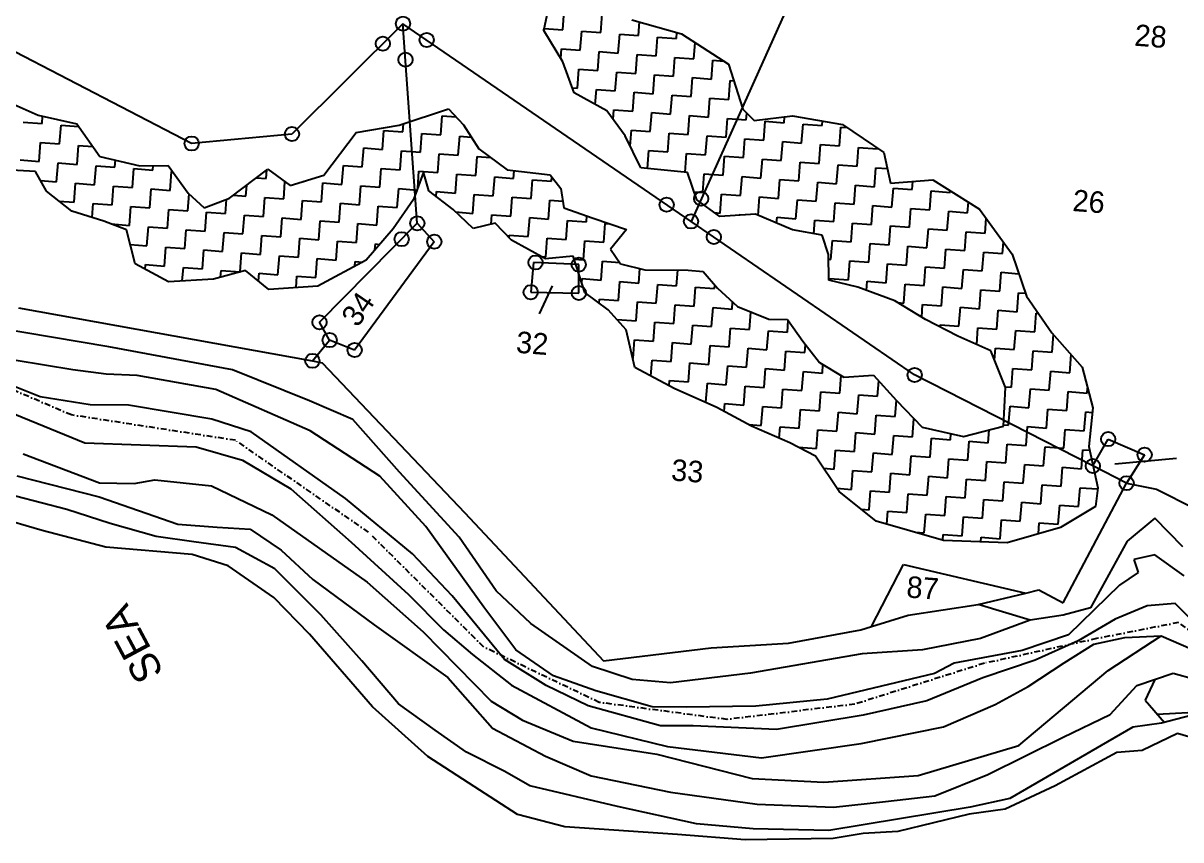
# Model space of a CAD drawing. Header units: metres. Extents: x 305256 to 309406, y 1922831 to 1926292.
# Drawn here: x 306515 to 307521, y 1922831 to 1923541 of the extents above; entities that cross this region are included whole.
import ezdxf

# ---------------------------------------------------------------- set-up
doc = ezdxf.new("R2010")
doc.units = ezdxf.units.M
doc.linetypes.add('DASHDOT', pattern=[1, 0.5, -0.25, 0, -0.25])
for name, color, linetype in [('LINE_WATER', 4, 'Continuous'), ('POLY_HATCH', 12, 'Continuous'), ('POLY_PARCEL', 6, 'Continuous'), ('POLY_WATER', 4, 'Continuous'), ('TEXT_MAPOUT', 7, 'Continuous'), ('TEXT_PARCEL', 7, 'Continuous'), ('V_BOUND_STREAM_LINE', 7, 'DASHDOT')]:
    doc.layers.add(name, color=color, linetype=linetype)
doc.styles.add('TEXT_MAP', font='')
doc.styles.get('TEXT_MAP').set_extended_font_data('Kruti Dev 050')
doc.dimstyles.get("Standard").update_dxf_attribs({"dimtxt": 0.18, "dimasz": 0.18, "dimexe": 0.18, "dimexo": 0.0625, "dimgap": 0.09, "dimtad": 0, "dimtih": 1, "dimtoh": 1, "dimdec": 4, "dimzin": 0, "dimdsep": 46, "dimtxsty": 'Standard', "dimcen": 0.09, "dimadec": 0, "dimazin": 0, "dimtfac": 1, "dimtdec": 4, "dimtofl": 0, "dimtmove": 0, "dimatfit": 3, "dimfxl": 1, "dimtolj": 1, "dimtzin": 0, "dimarcsym": 0})

msp = doc.modelspace()

# ---------------------------------------------------------------- linework, layer by layer
for centre in [(306845.2, 1923540.4), (306827.7, 1923523.1), (306865.8, 1923526.3), (306847.4, 1923509.1), (306748.7, 1923444.5), (306661.6, 1923436.3), (307104.3, 1923388.3), (307074.3, 1923383.1), (306857.6, 1923367), (307095.5, 1923368.6), (306844.1, 1923353.2), (306872.4, 1923351), (307115.3, 1923355), (306960.4, 1923332.9), (306997.9, 1923331.1), (306956.2, 1923307.1), (306998, 1923306.4), (306772.7, 1923281), (306781.5, 1923265.5), (306803.2, 1923256.9), (306766.5, 1923247.5), (307289.8, 1923235.2), (307457.9, 1923179.5), (307489.6, 1923165.9), (307444.6, 1923156.2), (307473.9, 1923141.2)]:
    msp.add_circle(centre, 6.19)
at = {"layer": 'LINE_WATER'}
for p, q in [((306589.5, 1923259.8), (306470.4, 1923279.7)), ((306697.2, 1923239.7), (306589.5, 1923259.8)), ((306558.5, 1923239.7), (306509, 1923247.8)), ((306587.2, 1923236), (306558.5, 1923239.7)), ((306614.3, 1923234.8), (306587.2, 1923236)), ((306682.6, 1923222.6), (306614.3, 1923234.8)), ((306763.9, 1923212.8), (306697.2, 1923239.7)), ((306530, 1923216.2), (306493.5, 1923230.7)), ((306764.7, 1923186.7), (306682.6, 1923222.6)), ((306573.3, 1923209.3), (306530, 1923216.2)), ((306801.5, 1923196.4), (306763.9, 1923212.8)), ((306503.1, 1923203.3), (306568.8, 1923176.2)), ((306606.6, 1923209), (306573.3, 1923209.3)), ((306679, 1923196.8), (306606.6, 1923209)), ((306713.4, 1923185.8), (306679, 1923196.8)), ((306842.2, 1923150.8), (306801.5, 1923196.4)), ((306795.2, 1923128), (306713.4, 1923185.8)), ((306825.1, 1923147.2), (306764.7, 1923186.7)), ((306568.8, 1923176.2), (306665.4, 1923172.8)), ((306665.4, 1923172.8), (306705.7, 1923161.3)), ((306515.1, 1923166.7), (306581.4, 1923141.4)), ((306705.7, 1923161.3), (306747.7, 1923136.4)), ((306509.6, 1923147.7), (306581.3, 1923129.4)), ((306611.6, 1923140.8), (306629.5, 1923144)), ((306629.5, 1923144), (306678.8, 1923138.9)), ((306865.2, 1923103.5), (306825.1, 1923147.2)), ((306893.9, 1923094.4), (306842.2, 1923150.8)), ((306581.4, 1923141.4), (306611.6, 1923140.8)), ((306678.8, 1923138.9), (306731.3, 1923113.8)), ((306747.7, 1923136.4), (306800.3, 1923090.1)), ((306553.1, 1923118.3), (306508.6, 1923129.8)), ((306581.3, 1923129.4), (306649.6, 1923105.7)), ((306853.6, 1923079.8), (306795.2, 1923128)), ((306590.7, 1923106.1), (306553.1, 1923118.3)), ((306731.3, 1923113.8), (306814.1, 1923055.2)), ((306630.9, 1923094.9), (306590.7, 1923106.1)), ((306649.6, 1923105.7), (306683.9, 1923103)), ((306683.9, 1923103), (306712.4, 1923101.3)), ((306915.4, 1923033.6), (306865.2, 1923103.5)), ((307498.4, 1923110.7), (307474.3, 1923090.9)), ((307522.9, 1923085.8), (307498.4, 1923110.7)), ((306663.6, 1923090.4), (306630.9, 1923094.9)), ((306712.4, 1923101.3), (306739.3, 1923083.1)), ((306926.3, 1923047.6), (306893.9, 1923094.4)), ((306699.8, 1923085.3), (306663.6, 1923090.4)), ((306734, 1923066.9), (306699.8, 1923085.3)), ((306739.3, 1923083.1), (306766.9, 1923057.4)), ((306800.3, 1923090.1), (306849.9, 1923044.6)), ((307474.3, 1923090.9), (307442.6, 1923032.8)), ((306888, 1923043.4), (306853.6, 1923079.8)), ((307498.6, 1923079.1), (307480.1, 1923075)), ((307480.1, 1923075), (307484, 1923063.5)), ((307524.1, 1923060.6), (307498.6, 1923079.1)), ((306773.8, 1923026.9), (306734, 1923066.9)), ((307484, 1923063.5), (307467.7, 1923052.5)), ((306766.9, 1923057.4), (306820.3, 1923018.2)), ((306814.1, 1923055.2), (306862.8, 1923012.2)), ((307467.7, 1923052.5), (307423.5, 1923009.6)), ((306849.9, 1923044.6), (306880.5, 1923013.8)), ((306933.3, 1922988.1), (306888, 1923043.4)), ((306956.3, 1923019.2), (306926.3, 1923047.6)), ((306943.2, 1922996.3), (306915.4, 1923033.6)), ((307390.2, 1923022.3), (307345.1, 1923035.7)), ((307442.6, 1923032.8), (307418.8, 1923026.7)), ((307491.8, 1923034.6), (307463.9, 1923023)), ((307516.2, 1923036.8), (307491.8, 1923034.6)), ((307543.1, 1923010.1), (307516.2, 1923036.8)), ((306809.6, 1922986.8), (306773.8, 1923026.9)), ((307390.2, 1923022.3), (307346.9, 1923006.2)), ((307418.8, 1923026.7), (307390.2, 1923022.3)), ((307463.9, 1923023), (307432, 1923004.2)), ((306820.3, 1923018.2), (306884.3, 1922972.4)), ((306862.8, 1923012.2), (306921.8, 1922951.8)), ((306880.5, 1923013.8), (306905.6, 1922992.3)), ((307010, 1922982.1), (306956.3, 1923019.2)), ((307346.9, 1923006.2), (307296.6, 1922996.5)), ((307423.5, 1923009.6), (307383.3, 1922996)), ((307432, 1923004.2), (307394.6, 1922987.6)), ((307419.6, 1922985.1), (307445.6, 1923001.5)), ((307445.6, 1923001.5), (307472.4, 1923007.2)), ((307457.8, 1922978.6), (307504.1, 1923008.5)), ((307472.4, 1923007.2), (307504.1, 1923008.5)), ((307504.1, 1923008.5), (307530, 1922997.2)), ((306905.6, 1922992.3), (306939.6, 1922965.7)), ((306976.1, 1922973.9), (306943.2, 1922996.3)), ((307244.1, 1922993.1), (307147.2, 1922976.1)), ((307296.6, 1922996.5), (307244.1, 1922993.1)), ((307383.3, 1922996), (307324, 1922984.8)), ((306841.3, 1922949.6), (306809.6, 1922986.8)), ((306969.7, 1922965.5), (306933.3, 1922988.1)), ((307044.3, 1922970.8), (307010, 1922982.1)), ((307324, 1922984.8), (307307.1, 1922975.9)), ((307394.6, 1922987.6), (307349.1, 1922972.2)), ((307388.4, 1922964.5), (307419.6, 1922985.1)), ((306884.3, 1922972.4), (306923, 1922928.5)), ((307012.9, 1922960.8), (306976.1, 1922973.9)), ((307077.6, 1922967.7), (307044.3, 1922970.8)), ((307147.2, 1922976.1), (307077.6, 1922967.7)), ((307307.1, 1922975.9), (307213.7, 1922953.7)), ((307349.1, 1922972.2), (307300.4, 1922952.2)), ((307380.4, 1922913.3), (307457.8, 1922978.6)), ((307482.9, 1922965.6), (307514.3, 1922976.1)), ((307498.4, 1922970.8), (307490, 1922952.7)), ((307514.3, 1922976.1), (307533.3, 1922970.9)), ((306939.6, 1922965.7), (307008.6, 1922928.6)), ((307006, 1922947.7), (306969.7, 1922965.5)), ((307061.8, 1922946.9), (307012.9, 1922960.8)), ((307359.8, 1922949), (307388.4, 1922964.5)), ((307459.6, 1922940.4), (307482.9, 1922965.6)), ((306921.8, 1922951.8), (306949.2, 1922935.3)), ((307213.7, 1922953.7), (307151.9, 1922947.6)), ((307300.4, 1922952.2), (307245.1, 1922939.8)), ((307490, 1922952.7), (307506.8, 1922933.3)), ((306873.3, 1922926.6), (306841.3, 1922949.6)), ((307068.9, 1922930.5), (307006, 1922947.7)), ((307091.3, 1922946.5), (307061.8, 1922946.9)), ((307151.9, 1922947.6), (307091.3, 1922946.5)), ((307314.8, 1922929.5), (307359.8, 1922949)), ((307500.5, 1922940.5), (307543.1, 1922942.9)), ((307543.1, 1922942.9), (307504.2, 1922932.6)), ((306949.2, 1922935.3), (306993.1, 1922917.1)), ((307097.4, 1922930.5), (307068.9, 1922930.5)), ((307169.7, 1922927.1), (307097.4, 1922930.5)), ((307245.1, 1922939.8), (307169.7, 1922927.1)), ((307418.7, 1922920.5), (307459.6, 1922940.4)), ((307504.2, 1922932.6), (307479.4, 1922929.2)), ((306900.5, 1922907.6), (306873.3, 1922926.6)), ((306923, 1922928.5), (306969, 1922904)), ((307008.6, 1922928.6), (307075.1, 1922912.6)), ((307243.2, 1922915.1), (307314.8, 1922929.5)), ((307353.3, 1922888.1), (307418.7, 1922920.5)), ((307479.4, 1922929.2), (307457.4, 1922916.5)), ((306993.1, 1922917.1), (307065.7, 1922905.9)), ((307075.1, 1922912.6), (307156.6, 1922902.5)), ((307156.6, 1922902.5), (307243.2, 1922915.1)), ((307292.8, 1922887.3), (307380.4, 1922913.3)), ((307457.4, 1922916.5), (307372.6, 1922867.3)), ((306933.7, 1922890.7), (306900.5, 1922907.6)), ((306969, 1922904), (307008.8, 1922887.1)), ((307065.7, 1922905.9), (307148.6, 1922884.8)), ((306955.5, 1922878.3), (306933.7, 1922890.7)), ((307008.8, 1922887.1), (307077.8, 1922872.9)), ((307148.6, 1922884.8), (307211, 1922881.5)), ((307211, 1922881.5), (307292.8, 1922887.3)), ((307307.3, 1922869.5), (307353.3, 1922888.1)), ((307031.5, 1922860.2), (306955.5, 1922878.3)), ((307077.8, 1922872.9), (307153, 1922862.5)), ((307100.2, 1922845.3), (307031.5, 1922860.2)), ((307153, 1922862.5), (307219.3, 1922859.9)), ((307219.3, 1922859.9), (307264.6, 1922864.8)), ((307264.6, 1922864.8), (307307.3, 1922869.5)), ((307372.6, 1922867.3), (307337.9, 1922859.9)), ((307337.9, 1922859.9), (307215.1, 1922839.5)), ((307149.5, 1922840.9), (307100.2, 1922845.3)), ((307215.1, 1922839.5), (307149.5, 1922840.9))]:
    msp.add_line(p, q, dxfattribs=at)
at = {"layer": 'POLY_HATCH'}
for p, q in [((306967.5, 1923534.6), (306974.1, 1923564.9)), ((306984.1, 1923507.2), (306967.5, 1923534.6)), ((307044, 1923543.8), (307087.2, 1923531.6)), ((307087.2, 1923531.6), (307128.1, 1923505.2)), ((306993.9, 1923480.2), (306984.1, 1923507.2)), ((307128.1, 1923505.2), (307140.4, 1923466)), ((306488.3, 1923478.5), (306528.1, 1923460.9)), ((307022.3, 1923464.6), (306993.9, 1923480.2)), ((306842, 1923452.1), (306884.8, 1923466.4)), ((306884.8, 1923466.4), (306897.9, 1923452.4)), ((307038.3, 1923442.9), (307022.3, 1923464.6)), ((307140.4, 1923466), (307150.3, 1923456.4)), ((306528.1, 1923460.9), (306561.8, 1923453.4)), ((307150.3, 1923456.4), (307183.7, 1923460.4)), ((307183.7, 1923460.4), (307227.2, 1923452.8)), ((306561.8, 1923453.4), (306581.9, 1923425.1)), ((306776.5, 1923408.7), (306804.4, 1923446)), ((306804.4, 1923446), (306842, 1923452.1)), ((306897.9, 1923452.4), (306911, 1923431.6)), ((307227.2, 1923452.8), (307263.1, 1923428.5)), ((307052, 1923415.2), (307038.3, 1923442.9)), ((306581.9, 1923425.1), (306616.7, 1923417)), ((306911, 1923431.6), (306935.8, 1923413.3)), ((307263.1, 1923428.5), (307268.9, 1923401.9)), ((306616.7, 1923417), (306641.2, 1923417.2)), ((306641.2, 1923417.2), (306658.7, 1923393.2)), ((306694.6, 1923388.7), (306727.9, 1923414.1)), ((306727.9, 1923414.1), (306747.3, 1923399.7)), ((306935.8, 1923413.3), (306973.2, 1923409)), ((307092.3, 1923411.2), (307052, 1923415.2)), ((306526, 1923412.1), (306499.9, 1923413.3)), ((306535.4, 1923395), (306526, 1923412.1)), ((306747.3, 1923399.7), (306776.5, 1923408.7)), ((306862.9, 1923411.4), (306854.5, 1923387.6)), ((306867.7, 1923395.2), (306862.9, 1923411.4)), ((306973.2, 1923409), (306982.4, 1923397.1)), ((307100.6, 1923387.3), (307092.3, 1923411.2)), ((307268.9, 1923401.9), (307305.7, 1923404.6)), ((307305.7, 1923404.6), (307346.1, 1923379.4)), ((306557.4, 1923377.6), (306535.4, 1923395)), ((306658.7, 1923393.2), (306672.4, 1923380.3)), ((306888.7, 1923378.9), (306867.7, 1923395.2)), ((306982.4, 1923397.1), (306984.9, 1923380.5)), ((306672.4, 1923380.3), (306694.6, 1923388.7)), ((306854.5, 1923387.6), (306836.7, 1923362.2)), ((307120.5, 1923372.9), (307100.6, 1923387.3)), ((306585.2, 1923368.8), (306557.4, 1923377.6)), ((306906.2, 1923362.4), (306888.7, 1923378.9)), ((306984.9, 1923380.5), (307010.4, 1923371.4)), ((307151.5, 1923374.8), (307120.5, 1923372.9)), ((307183.6, 1923361.2), (307151.5, 1923374.8)), ((307346.1, 1923379.4), (307374.5, 1923340.1)), ((306605.1, 1923361.3), (306585.2, 1923368.8)), ((306925.2, 1923367), (306906.2, 1923362.4)), ((306939.4, 1923352.4), (306925.2, 1923367)), ((307010.4, 1923371.4), (307039.3, 1923361.5)), ((306612.4, 1923331.7), (306605.1, 1923361.3)), ((306836.7, 1923362.2), (306813.1, 1923334.9)), ((307039.3, 1923361.5), (307025.6, 1923344.4)), ((307209.4, 1923356.6), (307183.6, 1923361.2)), ((307214.8, 1923339.8), (307209.4, 1923356.6)), ((306969, 1923336), (306939.4, 1923352.4)), ((307025.6, 1923344.4), (307034.2, 1923331.9)), ((306813.1, 1923334.9), (306771.3, 1923312.5)), ((306993.1, 1923338.5), (306969, 1923336)), ((307003.1, 1923307), (306993.1, 1923338.5)), ((307215.1, 1923317.7), (307214.8, 1923339.8)), ((307374.5, 1923340.1), (307387, 1923303.8)), ((306641.4, 1923316), (306612.4, 1923331.7)), ((306708.4, 1923325.9), (306680.5, 1923318.5)), ((306728.8, 1923309.6), (306708.4, 1923325.9)), ((307034.2, 1923331.9), (307055.4, 1923326.6)), ((307055.4, 1923326.6), (307093.1, 1923326.3)), ((307093.1, 1923326.3), (307106, 1923325.1)), ((307106, 1923325.1), (307118.4, 1923310.6)), ((306680.5, 1923318.5), (306641.4, 1923316)), ((307240.3, 1923311.4), (307215.1, 1923317.7)), ((306771.3, 1923312.5), (306728.8, 1923309.6)), ((307023.5, 1923291.9), (307003.1, 1923307)), ((307118.4, 1923310.6), (307135.9, 1923294.6)), ((307272.5, 1923299.5), (307240.3, 1923311.4)), ((307387, 1923303.8), (307409.1, 1923271.9)), ((307135.9, 1923294.6), (307163, 1923283.6)), ((307299.2, 1923283.4), (307272.5, 1923299.5)), ((307039.2, 1923274.3), (307023.5, 1923291.9)), ((307163, 1923283.6), (307179.4, 1923283.3)), ((307179.4, 1923283.3), (307192.7, 1923264.7)), ((307327.2, 1923268.9), (307299.2, 1923283.4)), ((307046.8, 1923241.8), (307039.2, 1923274.3)), ((307192.7, 1923264.7), (307207.1, 1923246.1)), ((307355.9, 1923256.1), (307327.2, 1923268.9)), ((307409.1, 1923271.9), (307435.3, 1923242.1)), ((307368.8, 1923224.3), (307355.9, 1923256.1)), ((307207.1, 1923246.1), (307228.3, 1923233.2)), ((307080.8, 1923223.4), (307046.8, 1923241.8)), ((307228.3, 1923233.2), (307254.1, 1923235)), ((307254.1, 1923235), (307274, 1923213.1)), ((307435.3, 1923242.1), (307444.5, 1923206.6)), ((307117.9, 1923207.1), (307080.8, 1923223.4)), ((307367.1, 1923190.8), (307368.8, 1923224.3)), ((307274, 1923213.1), (307296.2, 1923189.8)), ((307148, 1923190.7), (307117.9, 1923207.1)), ((307444.5, 1923206.6), (307441.1, 1923173.2)), ((307181.2, 1923176.4), (307148, 1923190.7)), ((307296.2, 1923189.8), (307332.1, 1923181.7)), ((307332.1, 1923181.7), (307367.1, 1923190.8)), ((307203.7, 1923164.7), (307181.2, 1923176.4)), ((307441.1, 1923173.2), (307449, 1923137.2)), ((307224.1, 1923134.1), (307203.7, 1923164.7)), ((307256.4, 1923108.3), (307224.1, 1923134.1)), ((307449, 1923137.2), (307446.9, 1923120.9)), ((307446.9, 1923120.9), (307416.4, 1923102.8)), ((307314.8, 1923091.5), (307256.4, 1923108.3)), ((307416.4, 1923102.8), (307370.2, 1923089.3)), ((307370.2, 1923089.3), (307314.8, 1923091.5))]:
    msp.add_line(p, q, dxfattribs=at)
at = {"layer": 'POLY_HATCH', "linetype": 'Continuous'}
for p, q in [((306984.1, 1923535), (306985.4, 1923551.5)), ((307017, 1923532.6), (307018.3, 1923549)), ((306967.6, 1923534.4), (306967.7, 1923535.5)), ((306967.8, 1923536.3), (306984.1, 1923535)), ((307049.9, 1923530.1), (307050.8, 1923541.9)), ((306999.3, 1923517.4), (307000.6, 1923533.8)), ((307000.6, 1923533.8), (307017, 1923532.6)), ((307032.2, 1923514.9), (307033.5, 1923531.3)), ((307033.5, 1923531.3), (307049.9, 1923530.1)), ((307065.1, 1923512.4), (307066.3, 1923528.8)), ((307066.3, 1923528.8), (307082.8, 1923527.6)), ((307082.8, 1923527.6), (307083.2, 1923532.7)), ((307098, 1923509.9), (307099, 1923524)), ((306982.3, 1923510.2), (306982.9, 1923518.6)), ((306982.9, 1923518.6), (306999.3, 1923517.4)), ((307014.5, 1923499.7), (307015.8, 1923516.1)), ((307015.8, 1923516.1), (307032.2, 1923514.9)), ((307047.4, 1923497.2), (307048.7, 1923513.6)), ((307048.7, 1923513.6), (307065.1, 1923512.4)), ((307080.3, 1923494.7), (307081.5, 1923511.1)), ((307081.5, 1923511.1), (307098, 1923509.9)), ((307113.2, 1923492.2), (307114.4, 1923508.7)), ((307114.4, 1923508.7), (307123.9, 1923507.9)), ((306996.9, 1923484.5), (306998.1, 1923500.9)), ((306998.1, 1923500.9), (307014.5, 1923499.7)), ((307029.7, 1923482), (307031, 1923498.4)), ((307031, 1923498.4), (307047.4, 1923497.2)), ((307062.6, 1923479.5), (307063.8, 1923495.9)), ((307063.8, 1923495.9), (307080.3, 1923494.7)), ((306992.2, 1923484.8), (306996.9, 1923484.5)), ((307095.5, 1923477), (307096.7, 1923493.5)), ((307096.7, 1923493.5), (307113.2, 1923492.2)), ((307128.4, 1923474.5), (307129.6, 1923491)), ((307129.6, 1923491), (307132.6, 1923490.7)), ((307012.3, 1923470.1), (307013.3, 1923483.2)), ((307013.3, 1923483.2), (307029.7, 1923482)), ((307044.9, 1923464.3), (307046.2, 1923480.8)), ((307046.2, 1923480.8), (307062.6, 1923479.5)), ((307077.8, 1923461.8), (307079, 1923478.3)), ((307079, 1923478.3), (307095.5, 1923477)), ((307110.7, 1923459.3), (307111.9, 1923475.8)), ((307111.9, 1923475.8), (307128.4, 1923474.5)), ((307027.8, 1923457.1), (307028.5, 1923465.6)), ((307028.5, 1923465.6), (307044.9, 1923464.3)), ((306515.2, 1923454.8), (306531.6, 1923453.6)), ((306531.6, 1923453.6), (306532.1, 1923460)), ((306878.1, 1923443.9), (306879.3, 1923460.3)), ((306879.3, 1923460.3), (306891.3, 1923459.4)), ((307060.1, 1923446.6), (307061.4, 1923463.1)), ((307061.4, 1923463.1), (307077.8, 1923461.8)), ((307093, 1923444.1), (307094.2, 1923460.6)), ((307094.2, 1923460.6), (307110.7, 1923459.3)), ((307125.9, 1923441.7), (307127.1, 1923458.1)), ((307127.1, 1923458.1), (307143.5, 1923456.8)), ((307143.5, 1923456.8), (307144, 1923462.5)), ((307158.7, 1923439.2), (307160, 1923455.6)), ((307160, 1923455.6), (307176.4, 1923454.4)), ((307176.4, 1923454.4), (307176.8, 1923459.6)), ((307209.3, 1923451.9), (307209.6, 1923455.9)), ((306546.8, 1923435.9), (306548.1, 1923452.3)), ((306548.1, 1923452.3), (306563.4, 1923451.2)), ((306827.5, 1923431.2), (306828.7, 1923447.6)), ((306828.7, 1923447.6), (306845.2, 1923446.4)), ((306845.2, 1923446.4), (306845.7, 1923453.3)), ((306860.4, 1923428.7), (306861.6, 1923445.1)), ((306861.6, 1923445.1), (306878.1, 1923443.9)), ((307042.6, 1923434.1), (307043.7, 1923447.9)), ((307043.7, 1923447.9), (307060.1, 1923446.6)), ((307075.3, 1923429), (307076.5, 1923445.4)), ((307076.5, 1923445.4), (307093, 1923444.1)), ((307191.6, 1923436.7), (307192.9, 1923453.1)), ((307192.9, 1923453.1), (307209.3, 1923451.9)), ((307224.5, 1923434.2), (307225.7, 1923450.6)), ((307225.7, 1923450.6), (307231.1, 1923450.2)), ((306529.1, 1923420.7), (306530.4, 1923437.1)), ((306530.4, 1923437.1), (306546.8, 1923435.9)), ((306562, 1923418.2), (306563.3, 1923434.7)), ((306563.3, 1923434.7), (306575.8, 1923433.7)), ((306893.3, 1923426.2), (306894.5, 1923442.6)), ((306894.5, 1923442.6), (306904.5, 1923441.9)), ((307108.2, 1923426.5), (307109.4, 1923442.9)), ((307109.4, 1923442.9), (307125.9, 1923441.7)), ((307141.1, 1923424), (307142.3, 1923440.4)), ((307142.3, 1923440.4), (307158.7, 1923439.2)), ((307173.9, 1923421.5), (307175.2, 1923437.9)), ((307175.2, 1923437.9), (307191.6, 1923436.7)), ((307206.8, 1923419), (307208, 1923435.4)), ((307208, 1923435.4), (307224.5, 1923434.2)), ((306809.8, 1923416), (306811.1, 1923432.4)), ((306811.1, 1923432.4), (306827.5, 1923431.2)), ((306842.7, 1923413.5), (306843.9, 1923429.9)), ((306843.9, 1923429.9), (306860.4, 1923428.7)), ((306875.6, 1923411), (306876.8, 1923427.4)), ((306876.8, 1923427.4), (306893.3, 1923426.2)), ((306908.4, 1923408.5), (306909.7, 1923425)), ((306909.7, 1923425), (306921.2, 1923424.1)), ((307057.7, 1923414.6), (307058.9, 1923430.2)), ((307058.9, 1923430.2), (307075.3, 1923429)), ((307090.5, 1923411.4), (307091.7, 1923427.7)), ((307091.7, 1923427.7), (307108.2, 1923426.5)), ((307123.4, 1923408.8), (307124.6, 1923425.2)), ((307124.6, 1923425.2), (307141.1, 1923424)), ((307239.7, 1923416.5), (307240.9, 1923432.9)), ((307240.9, 1923432.9), (307257.4, 1923431.7)), ((307257.4, 1923431.7), (307257.4, 1923432.4)), ((306512.7, 1923422), (306529.1, 1923420.7)), ((306544.3, 1923403), (306545.6, 1923419.5)), ((306545.6, 1923419.5), (306562, 1923418.2)), ((306577.2, 1923400.5), (306578.5, 1923417)), ((306578.5, 1923417), (306594.9, 1923415.7)), ((306594.9, 1923415.7), (306595.4, 1923422)), ((306610.1, 1923398), (306611.3, 1923414.5)), ((306611.3, 1923414.5), (306627.8, 1923413.2)), ((306627.8, 1923413.2), (306628.1, 1923417.1)), ((306726.4, 1923405.8), (306727, 1923413.4)), ((306792.1, 1923400.8), (306793.4, 1923417.2)), ((306793.4, 1923417.2), (306809.8, 1923416)), ((306825, 1923398.3), (306826.3, 1923414.7)), ((306826.3, 1923414.7), (306842.7, 1923413.5)), ((307156.2, 1923406.3), (307157.5, 1923422.7)), ((307157.5, 1923422.7), (307173.9, 1923421.5)), ((307189.1, 1923403.8), (307190.4, 1923420.2)), ((307190.4, 1923420.2), (307206.8, 1923419)), ((307222, 1923401.3), (307223.2, 1923417.8)), ((307223.2, 1923417.8), (307239.7, 1923416.5)), ((307254.9, 1923398.8), (307256.1, 1923415.3)), ((307256.1, 1923415.3), (307266.1, 1923414.5)), ((306530.4, 1923404.1), (306544.3, 1923403)), ((306643, 1923395.6), (306644.2, 1923412)), ((306644.2, 1923412), (306645, 1923411.9)), ((306717.9, 1923406.4), (306726.4, 1923405.8)), ((306759, 1923403.3), (306759.3, 1923403.3)), ((306759.3, 1923403.3), (306759.3, 1923403.4)), ((306858, 1923397.5), (306859.1, 1923412.3)), ((306859.1, 1923412.3), (306875.6, 1923411)), ((306890.8, 1923393.3), (306892, 1923409.8)), ((306892, 1923409.8), (306908.4, 1923408.5)), ((306923.6, 1923390.8), (306924.9, 1923407.3)), ((306924.9, 1923407.3), (306941.3, 1923406)), ((306941.3, 1923406), (306941.8, 1923412.6)), ((306956.5, 1923388.4), (306957.8, 1923404.8)), ((306957.8, 1923404.8), (306974.2, 1923403.5)), ((306974.2, 1923403.5), (306974.5, 1923407.4)), ((307105.7, 1923393.6), (307106.9, 1923410)), ((307106.9, 1923410), (307123.4, 1923408.8)), ((307138.6, 1923391.1), (307139.8, 1923407.5)), ((307139.8, 1923407.5), (307156.2, 1923406.3)), ((307171.4, 1923388.6), (307172.7, 1923405)), ((307172.7, 1923405), (307189.1, 1923403.8)), ((307287.7, 1923396.3), (307288.3, 1923403.3)), ((306559.5, 1923385.3), (306560.8, 1923401.8)), ((306560.8, 1923401.8), (306577.2, 1923400.5)), ((306592.4, 1923382.9), (306593.6, 1923399.3)), ((306593.6, 1923399.3), (306610.1, 1923398)), ((306625.3, 1923380.4), (306626.5, 1923396.8)), ((306626.5, 1923396.8), (306643, 1923395.6)), ((306708.7, 1923390.6), (306709.4, 1923400)), ((306741.6, 1923388.1), (306742.7, 1923403.1)), ((306774.5, 1923385.6), (306775.7, 1923402)), ((306775.7, 1923402), (306792.1, 1923400.8)), ((306807.3, 1923383.1), (306808.6, 1923399.6)), ((306808.6, 1923399.6), (306825, 1923398.3)), ((306840.2, 1923380.6), (306841.5, 1923397.1)), ((306841.5, 1923397.1), (306857.4, 1923395.9)), ((306874, 1923390.3), (306874.3, 1923394.6)), ((306874.3, 1923394.6), (306890.8, 1923393.3)), ((307098.2, 1923394.2), (307105.7, 1923393.6)), ((307204.3, 1923386.1), (307205.6, 1923402.6)), ((307205.6, 1923402.6), (307222, 1923401.3)), ((307237.2, 1923383.6), (307238.4, 1923400.1)), ((307238.4, 1923400.1), (307254.9, 1923398.8)), ((307270.1, 1923381.1), (307271.3, 1923397.6)), ((307271.3, 1923397.6), (307287.7, 1923396.3)), ((307302.9, 1923378.7), (307304.2, 1923395.1)), ((307304.2, 1923395.1), (307320.6, 1923393.8)), ((307320.6, 1923393.8), (307320.7, 1923395.2)), ((306546.3, 1923386.3), (306559.5, 1923385.3)), ((306575.1, 1923372), (306576, 1923384.1)), ((306576, 1923384.1), (306592.4, 1923382.9)), ((306658.2, 1923377.9), (306659.3, 1923392.6)), ((306691, 1923375.4), (306692, 1923387.7)), ((306698.1, 1923391.4), (306708.7, 1923390.6)), ((306723.9, 1923372.9), (306725.1, 1923389.3)), ((306725.1, 1923389.3), (306741.6, 1923388.1)), ((306756.8, 1923370.4), (306758, 1923386.8)), ((306758, 1923386.8), (306774.5, 1923385.6)), ((306789.7, 1923367.9), (306790.9, 1923384.4)), ((306790.9, 1923384.4), (306807.3, 1923383.1)), ((306906, 1923375.6), (306907.2, 1923392.1)), ((306907.2, 1923392.1), (306923.6, 1923390.8)), ((306938.8, 1923373.2), (306940.1, 1923389.6)), ((306940.1, 1923389.6), (306956.5, 1923388.4)), ((306971.7, 1923370.7), (306972.9, 1923387.1)), ((306972.9, 1923387.1), (306984, 1923386.3)), ((307120.9, 1923375.9), (307122.1, 1923392.3)), ((307122.1, 1923392.3), (307138.6, 1923391.1)), ((307153.8, 1923373.8), (307155, 1923389.9)), ((307155, 1923389.9), (307171.4, 1923388.6)), ((307186.6, 1923370.9), (307187.9, 1923387.4)), ((307187.9, 1923387.4), (307204.3, 1923386.1)), ((307219.5, 1923368.4), (307220.8, 1923384.9)), ((307220.8, 1923384.9), (307237.2, 1923383.6)), ((307335.8, 1923376.2), (307336.5, 1923385.4)), ((306607.6, 1923365.2), (306608.8, 1923381.6)), ((306608.8, 1923381.6), (306625.3, 1923380.4)), ((306640.5, 1923362.7), (306641.7, 1923379.1)), ((306641.7, 1923379.1), (306658.2, 1923377.9)), ((306673.3, 1923360.2), (306674.6, 1923376.6)), ((306674.6, 1923376.6), (306691, 1923375.4)), ((306706.2, 1923357.7), (306707.5, 1923374.1)), ((306707.5, 1923374.1), (306723.9, 1923372.9)), ((306822.5, 1923365.4), (306823.8, 1923381.9)), ((306823.8, 1923381.9), (306840.2, 1923380.6)), ((306891, 1923376.8), (306906, 1923375.6)), ((306921.8, 1923366.1), (306922.4, 1923374.4)), ((306922.4, 1923374.4), (306938.8, 1923373.2)), ((307004.6, 1923368.2), (307005, 1923373.4)), ((307115.8, 1923376.3), (307120.9, 1923375.9)), ((307137.3, 1923374.7), (307142.6, 1923374.3)), ((307137.3, 1923373.9), (307137.3, 1923374.7)), ((307252.4, 1923366), (307253.6, 1923382.4)), ((307253.6, 1923382.4), (307270.1, 1923381.1)), ((307285.3, 1923363.5), (307286.5, 1923379.9)), ((307286.5, 1923379.9), (307302.9, 1923378.7)), ((307318.1, 1923361), (307319.4, 1923377.4)), ((307319.4, 1923377.4), (307335.8, 1923376.2)), ((306591.7, 1923366.4), (306607.6, 1923365.2)), ((306622.8, 1923347.5), (306624, 1923363.9)), ((306624, 1923363.9), (306640.5, 1923362.7)), ((306739.1, 1923355.2), (306740.3, 1923371.7)), ((306740.3, 1923371.7), (306756.8, 1923370.4)), ((306772, 1923352.7), (306773.2, 1923369.2)), ((306773.2, 1923369.2), (306789.7, 1923367.9)), ((306804.8, 1923350.2), (306806.1, 1923366.7)), ((306806.1, 1923366.7), (306822.5, 1923365.4)), ((306954, 1923355.5), (306955.3, 1923371.9)), ((306955.3, 1923371.9), (306971.7, 1923370.7)), ((306986.9, 1923353), (306988.1, 1923369.4)), ((306988.1, 1923369.4), (307004.6, 1923368.2)), ((307019.8, 1923350.5), (307021, 1923366.9)), ((307021, 1923366.9), (307024.1, 1923366.7)), ((307169.8, 1923367), (307170.2, 1923372.2)), ((307170.2, 1923372.2), (307186.6, 1923370.9)), ((307202.2, 1923357.9), (307203.1, 1923369.7)), ((307203.1, 1923369.7), (307219.5, 1923368.4)), ((307234.7, 1923350.8), (307235.9, 1923367.2)), ((307235.9, 1923367.2), (307252.4, 1923366)), ((307267.6, 1923348.3), (307268.8, 1923364.7)), ((307268.8, 1923364.7), (307285.3, 1923363.5)), ((307351, 1923358.5), (307352, 1923371.3)), ((306655.7, 1923345), (306656.9, 1923361.4)), ((306656.9, 1923361.4), (306673.3, 1923360.2)), ((306688.5, 1923342.5), (306689.8, 1923359)), ((306689.8, 1923359), (306706.2, 1923357.7)), ((306721.4, 1923340), (306722.7, 1923356.5)), ((306722.7, 1923356.5), (306739.1, 1923355.2)), ((306754.3, 1923337.5), (306755.5, 1923354)), ((306755.5, 1923354), (306772, 1923352.7)), ((306937.4, 1923354.4), (306937.6, 1923356.7)), ((306937.6, 1923356.7), (306954, 1923355.5)), ((306969.2, 1923337.8), (306970.5, 1923354.2)), ((306970.5, 1923354.2), (306986.9, 1923353)), ((307300.4, 1923345.8), (307301.7, 1923362.2)), ((307301.7, 1923362.2), (307318.1, 1923361)), ((307333.3, 1923343.3), (307334.6, 1923359.7)), ((307334.6, 1923359.7), (307351, 1923358.5)), ((306608.2, 1923348.6), (306622.8, 1923347.5)), ((306638, 1923329.8), (306639.2, 1923346.2)), ((306639.2, 1923346.2), (306655.7, 1923345)), ((306670.9, 1923327.3), (306672.1, 1923343.8)), ((306672.1, 1923343.8), (306688.5, 1923342.5)), ((306787.2, 1923335), (306788.4, 1923351.5)), ((306788.4, 1923351.5), (306804.8, 1923350.2)), ((306820.9, 1923343.9), (306821.3, 1923349)), ((306821.3, 1923349), (306825.1, 1923348.7)), ((307002.1, 1923335.3), (307003.3, 1923351.7)), ((307003.3, 1923351.7), (307019.8, 1923350.5)), ((307217, 1923335.6), (307218.3, 1923352)), ((307218.3, 1923352), (307234.7, 1923350.8)), ((307249.9, 1923333.1), (307251.1, 1923349.5)), ((307251.1, 1923349.5), (307267.6, 1923348.3)), ((307282.8, 1923330.6), (307284, 1923347)), ((307284, 1923347), (307300.4, 1923345.8)), ((307315.6, 1923328.1), (307316.9, 1923344.5)), ((307316.9, 1923344.5), (307333.3, 1923343.3)), ((307366.2, 1923340.8), (307366.9, 1923350.6)), ((306703.7, 1923324.8), (306705, 1923341.3)), ((306705, 1923341.3), (306721.4, 1923340)), ((306736.6, 1923322.3), (306737.8, 1923338.8)), ((306737.8, 1923338.8), (306754.3, 1923337.5)), ((306769.5, 1923319.9), (306770.7, 1923336.3)), ((306770.7, 1923336.3), (306787.2, 1923335)), ((306803.3, 1923329.6), (306803.6, 1923333.8)), ((306803.6, 1923333.8), (306810.1, 1923333.3)), ((306965.2, 1923338.1), (306969.2, 1923337.8)), ((306993.9, 1923335.9), (307002.1, 1923335.3)), ((307017.3, 1923317.6), (307018.5, 1923334.1)), ((307018.5, 1923334.1), (307033.5, 1923332.9)), ((307214.9, 1923335.7), (307217, 1923335.6)), ((307232.2, 1923317.9), (307233.5, 1923334.3)), ((307233.5, 1923334.3), (307249.9, 1923333.1)), ((307348.5, 1923325.6), (307349.8, 1923342)), ((307349.8, 1923342), (307366.2, 1923340.8)), ((306621.2, 1923326.9), (306621.5, 1923331.1)), ((306621.5, 1923331.1), (306638, 1923329.8)), ((306653.5, 1923316.7), (306654.4, 1923328.6)), ((306654.4, 1923328.6), (306670.9, 1923327.3)), ((306686.8, 1923320.1), (306687.3, 1923326.1)), ((306687.3, 1923326.1), (306703.7, 1923324.8)), ((306719.7, 1923316.9), (306720.2, 1923323.6)), ((306720.2, 1923323.6), (306736.6, 1923322.3)), ((307050.2, 1923315.1), (307051.1, 1923327.7)), ((307083, 1923312.6), (307084.1, 1923326.4)), ((307265.1, 1923315.4), (307266.3, 1923331.8)), ((307266.3, 1923331.8), (307282.8, 1923330.6)), ((307298, 1923312.9), (307299.2, 1923329.3)), ((307299.2, 1923329.3), (307315.6, 1923328.1)), ((307330.8, 1923310.4), (307332.1, 1923326.9)), ((307332.1, 1923326.9), (307348.5, 1923325.6)), ((307363.7, 1923307.9), (307365, 1923324.4)), ((307365, 1923324.4), (307380.3, 1923323.2)), ((306752.3, 1923311.2), (306753, 1923321.1)), ((306753, 1923321.1), (306769.5, 1923319.9)), ((307000.5, 1923314.9), (307000.8, 1923318.9)), ((307000.8, 1923318.9), (307017.3, 1923317.6)), ((307032.5, 1923299.9), (307033.7, 1923316.4)), ((307033.7, 1923316.4), (307050.2, 1923315.1)), ((307065.3, 1923297.5), (307066.6, 1923313.9)), ((307066.6, 1923313.9), (307083, 1923312.6)), ((307115.9, 1923310.2), (307116.1, 1923313.2)), ((307215.7, 1923317.5), (307215.8, 1923319.1)), ((307215.8, 1923319.1), (307232.2, 1923317.9)), ((307248, 1923308.6), (307248.6, 1923316.6)), ((307248.6, 1923316.6), (307265.1, 1923315.4)), ((307280.3, 1923297.7), (307281.5, 1923314.2)), ((307281.5, 1923314.2), (307298, 1923312.9)), ((307098.2, 1923295), (307099.5, 1923311.4)), ((307099.5, 1923311.4), (307115.9, 1923310.2)), ((307313.2, 1923295.2), (307314.4, 1923311.7)), ((307314.4, 1923311.7), (307330.8, 1923310.4)), ((307346, 1923292.7), (307347.3, 1923309.2)), ((307347.3, 1923309.2), (307363.7, 1923307.9)), ((307378.9, 1923290.2), (307380.1, 1923306.7)), ((307380.1, 1923306.7), (307386.2, 1923306.2)), ((307015.8, 1923297.6), (307016, 1923301.2)), ((307016, 1923301.2), (307032.5, 1923299.9)), ((307047.7, 1923282.3), (307048.9, 1923298.7)), ((307048.9, 1923298.7), (307065.3, 1923297.5)), ((307080.5, 1923279.8), (307081.8, 1923296.2)), ((307081.8, 1923296.2), (307098.2, 1923295)), ((307113.4, 1923277.3), (307114.7, 1923293.7)), ((307114.7, 1923293.7), (307131.1, 1923292.5)), ((307131.1, 1923292.5), (307131.6, 1923298.6)), ((307274.8, 1923298.1), (307280.3, 1923297.7)), ((307295.9, 1923285.4), (307296.7, 1923296.5)), ((307296.7, 1923296.5), (307313.2, 1923295.2)), ((307328.3, 1923277.5), (307329.6, 1923294)), ((307329.6, 1923294), (307346, 1923292.7)), ((307031.2, 1923283.5), (307047.7, 1923282.3)), ((307031.2, 1923283.3), (307031.2, 1923283.5)), ((307146.3, 1923274.8), (307147.4, 1923289.9)), ((307179.2, 1923272.3), (307179.9, 1923282.5)), ((307361.2, 1923275.1), (307362.5, 1923291.5)), ((307362.5, 1923291.5), (307378.9, 1923290.2)), ((307394.1, 1923272.6), (307395.3, 1923289)), ((307395.3, 1923289), (307397.4, 1923288.8)), ((307062.9, 1923264.6), (307064.1, 1923281)), ((307064.1, 1923281), (307080.5, 1923279.8)), ((307095.7, 1923262.1), (307097, 1923278.5)), ((307097, 1923278.5), (307113.4, 1923277.3)), ((307128.6, 1923259.6), (307129.9, 1923276)), ((307129.9, 1923276), (307146.3, 1923274.8)), ((307161.5, 1923257.1), (307162.7, 1923273.6)), ((307162.7, 1923273.6), (307179.2, 1923272.3)), ((307311.8, 1923276.9), (307311.9, 1923278.8)), ((307311.9, 1923278.8), (307328.3, 1923277.5)), ((307343.7, 1923261.6), (307344.8, 1923276.3)), ((307344.8, 1923276.3), (307361.2, 1923275.1)), ((307376.4, 1923257.4), (307377.7, 1923273.8)), ((307377.7, 1923273.8), (307394.1, 1923272.6)), ((307045.2, 1923249.4), (307046.4, 1923265.8)), ((307046.4, 1923265.8), (307062.9, 1923264.6)), ((307078.1, 1923246.9), (307079.3, 1923263.3)), ((307079.3, 1923263.3), (307095.7, 1923262.1)), ((307409.3, 1923254.9), (307410.5, 1923270.4)), ((307110.9, 1923244.4), (307112.2, 1923260.8)), ((307112.2, 1923260.8), (307128.6, 1923259.6)), ((307143.8, 1923241.9), (307145, 1923258.4)), ((307145, 1923258.4), (307161.5, 1923257.1)), ((307176.7, 1923239.4), (307177.9, 1923255.9)), ((307177.9, 1923255.9), (307194.4, 1923254.6)), ((307194.4, 1923254.6), (307194.9, 1923261.8)), ((307359.2, 1923248), (307360, 1923258.6)), ((307360, 1923258.6), (307376.4, 1923257.4)), ((307391.6, 1923239.7), (307392.8, 1923256.1)), ((307392.8, 1923256.1), (307409.3, 1923254.9)), ((307424.5, 1923237.2), (307425.7, 1923253)), ((307045, 1923249.4), (307045.2, 1923249.4)), ((307060.6, 1923234.4), (307061.6, 1923248.1)), ((307061.6, 1923248.1), (307078.1, 1923246.9)), ((307093.2, 1923229.2), (307094.5, 1923245.7)), ((307094.5, 1923245.7), (307110.9, 1923244.4)), ((307126.1, 1923226.7), (307127.4, 1923243.2)), ((307127.4, 1923243.2), (307143.8, 1923241.9)), ((307209.6, 1923236.9), (307210.1, 1923244.3)), ((307159, 1923224.2), (307160.2, 1923240.7)), ((307160.2, 1923240.7), (307176.7, 1923239.4)), ((307191.9, 1923221.8), (307193.1, 1923238.2)), ((307193.1, 1923238.2), (307209.6, 1923236.9)), ((307224.7, 1923219.3), (307225.9, 1923234.7)), ((307373.9, 1923224.5), (307375.2, 1923240.9)), ((307375.2, 1923240.9), (307391.6, 1923239.7)), ((307406.8, 1923222), (307408, 1923238.4)), ((307408, 1923238.4), (307424.5, 1923237.2)), ((307076.5, 1923225.8), (307076.8, 1923230.5)), ((307076.8, 1923230.5), (307093.2, 1923229.2)), ((307108.4, 1923211.5), (307109.7, 1923228)), ((307109.7, 1923228), (307126.1, 1923226.7)), ((307141.3, 1923209), (307142.6, 1923225.5)), ((307142.6, 1923225.5), (307159, 1923224.2)), ((307174.2, 1923206.6), (307175.4, 1923223)), ((307175.4, 1923223), (307191.9, 1923221.8)), ((307257.6, 1923216.8), (307258.6, 1923230)), ((307368.5, 1923224.9), (307373.9, 1923224.5)), ((307389.1, 1923206.8), (307390.4, 1923223.3)), ((307390.4, 1923223.3), (307406.8, 1923222)), ((307439.7, 1923219.5), (307440, 1923223.9)), ((307207.1, 1923204.1), (307208.3, 1923220.5)), ((307208.3, 1923220.5), (307224.7, 1923219.3)), ((307239.9, 1923201.6), (307241.2, 1923218)), ((307241.2, 1923218), (307257.6, 1923216.8)), ((307272.8, 1923199.1), (307273.9, 1923213.3)), ((307422, 1923204.3), (307423.2, 1923220.8)), ((307423.2, 1923220.8), (307439.7, 1923219.5)), ((307107.7, 1923211.6), (307108.4, 1923211.5)), ((307124.4, 1923203.6), (307124.9, 1923210.3)), ((307124.9, 1923210.3), (307141.3, 1923209)), ((307156.5, 1923191.4), (307157.8, 1923207.8)), ((307157.8, 1923207.8), (307174.2, 1923206.6)), ((307189.4, 1923188.9), (307190.6, 1923205.3)), ((307190.6, 1923205.3), (307207.1, 1923204.1)), ((307222.3, 1923186.4), (307223.5, 1923202.8)), ((307223.5, 1923202.8), (307239.9, 1923201.6)), ((307371.4, 1923191.6), (307372.7, 1923208.1)), ((307372.7, 1923208.1), (307389.1, 1923206.8)), ((307404.3, 1923189.1), (307405.6, 1923205.6)), ((307405.6, 1923205.6), (307422, 1923204.3)), ((307437.2, 1923186.6), (307438.4, 1923203.1)), ((307438.4, 1923203.1), (307444.1, 1923202.7)), ((307145.3, 1923192.2), (307156.5, 1923191.4)), ((307255.1, 1923183.9), (307256.4, 1923200.3)), ((307256.4, 1923200.3), (307272.8, 1923199.1)), ((307288, 1923181.4), (307289.2, 1923197.2)), ((307172.2, 1923180.3), (307172.9, 1923190.1)), ((307172.9, 1923190.1), (307189.4, 1923188.9)), ((307204.6, 1923171.2), (307205.8, 1923187.6)), ((307205.8, 1923187.6), (307222.3, 1923186.4)), ((307237.4, 1923168.7), (307238.7, 1923185.1)), ((307238.7, 1923185.1), (307255.1, 1923183.9)), ((307270.3, 1923166.2), (307271.6, 1923182.7)), ((307271.6, 1923182.7), (307288, 1923181.4)), ((307320.9, 1923178.9), (307321.3, 1923184.1)), ((307353.8, 1923176.4), (307354.6, 1923187.5)), ((307367.2, 1923191.9), (307371.4, 1923191.6)), ((307386.6, 1923173.9), (307387.9, 1923190.4)), ((307387.9, 1923190.4), (307404.3, 1923189.1)), ((307419.5, 1923171.5), (307420.7, 1923187.9)), ((307420.7, 1923187.9), (307437.2, 1923186.6)), ((307189, 1923172.4), (307204.6, 1923171.2)), ((307303.2, 1923163.7), (307304.4, 1923180.2)), ((307304.4, 1923180.2), (307320.9, 1923178.9)), ((307336.1, 1923161.2), (307337.3, 1923177.7)), ((307337.3, 1923177.7), (307353.8, 1923176.4)), ((307368.9, 1923158.8), (307370.2, 1923175.2)), ((307370.2, 1923175.2), (307386.6, 1923173.9)), ((307401.8, 1923156.3), (307403.1, 1923172.7)), ((307403.1, 1923172.7), (307419.5, 1923171.5)), ((307219.8, 1923153.5), (307221, 1923170)), ((307221, 1923170), (307237.4, 1923168.7)), ((307252.6, 1923151), (307253.9, 1923167.5)), ((307253.9, 1923167.5), (307270.3, 1923166.2)), ((307285.5, 1923148.5), (307286.8, 1923165)), ((307286.8, 1923165), (307303.2, 1923163.7)), ((307318.4, 1923146), (307319.6, 1923162.5)), ((307319.6, 1923162.5), (307336.1, 1923161.2)), ((307434.7, 1923153.8), (307435.9, 1923170.2)), ((307435.9, 1923170.2), (307441.8, 1923169.8)), ((307210.7, 1923154.2), (307219.8, 1923153.5)), ((307235, 1923135.8), (307236.2, 1923152.3)), ((307236.2, 1923152.3), (307252.6, 1923151)), ((307351.3, 1923143.6), (307352.5, 1923160)), ((307352.5, 1923160), (307368.9, 1923158.8)), ((307384.1, 1923141.1), (307385.4, 1923157.5)), ((307385.4, 1923157.5), (307401.8, 1923156.3)), ((307417, 1923138.6), (307418.3, 1923155)), ((307418.3, 1923155), (307434.7, 1923153.8)), ((307267.8, 1923133.3), (307269.1, 1923149.8)), ((307269.1, 1923149.8), (307285.5, 1923148.5)), ((307300.7, 1923130.9), (307302, 1923147.3)), ((307302, 1923147.3), (307318.4, 1923146)), ((307333.6, 1923128.4), (307334.8, 1923144.8)), ((307334.8, 1923144.8), (307351.3, 1923143.6)), ((307366.5, 1923125.9), (307367.7, 1923142.3)), ((307367.7, 1923142.3), (307384.1, 1923141.1)), ((307222.3, 1923136.8), (307235, 1923135.8)), ((307250.2, 1923118.1), (307251.4, 1923134.6)), ((307251.4, 1923134.6), (307267.8, 1923133.3)), ((307283, 1923115.7), (307284.3, 1923132.1)), ((307284.3, 1923132.1), (307300.7, 1923130.9)), ((307399.3, 1923123.4), (307400.6, 1923139.8)), ((307400.6, 1923139.8), (307417, 1923138.6)), ((307432.2, 1923120.9), (307433.5, 1923137.3)), ((307433.5, 1923137.3), (307448.9, 1923136.2)), ((307315.9, 1923113.2), (307317.1, 1923129.6)), ((307317.1, 1923129.6), (307333.6, 1923128.4)), ((307348.8, 1923110.7), (307350, 1923127.1)), ((307350, 1923127.1), (307366.5, 1923125.9)), ((307381.6, 1923108.2), (307382.9, 1923124.6)), ((307382.9, 1923124.6), (307399.3, 1923123.4)), ((307414.5, 1923105.7), (307415.8, 1923122.1)), ((307415.8, 1923122.1), (307432.2, 1923120.9)), ((307243.5, 1923118.7), (307250.2, 1923118.1)), ((307265.7, 1923105.6), (307266.6, 1923116.9)), ((307266.6, 1923116.9), (307283, 1923115.7)), ((307298.2, 1923098), (307299.5, 1923114.4)), ((307299.5, 1923114.4), (307315.9, 1923113.2)), ((307331.1, 1923095.5), (307332.3, 1923111.9)), ((307332.3, 1923111.9), (307348.8, 1923110.7)), ((307364, 1923093), (307365.2, 1923109.4)), ((307365.2, 1923109.4), (307381.6, 1923108.2)), ((307397.4, 1923097.3), (307398.1, 1923106.9)), ((307398.1, 1923106.9), (307414.5, 1923105.7)), ((307290.3, 1923098.6), (307298.2, 1923098)), ((307314.3, 1923091.7), (307314.7, 1923096.7)), ((307314.7, 1923096.7), (307331.1, 1923095.5)), ((307347.2, 1923090.3), (307347.5, 1923094.2)), ((307347.5, 1923094.2), (307364, 1923093))]:
    msp.add_line(p, q, dxfattribs=at)
at = {"layer": 'POLY_PARCEL'}
for p, q in [((307197.9, 1923597), (307095.5, 1923368.6)), ((306845.2, 1923540.4), (306748.7, 1923444.5)), ((306857.6, 1923367), (306845.2, 1923540.4)), ((307095.5, 1923368.6), (306845.2, 1923540.4)), ((306661.6, 1923436.3), (306500.7, 1923519.8)), ((306748.7, 1923444.5), (306661.6, 1923436.3)), ((306772.7, 1923281), (306857.6, 1923367)), ((306857.6, 1923367), (306872.4, 1923351)), ((307289.8, 1923235.2), (307095.5, 1923368.6)), ((306872.4, 1923351), (306803.2, 1923256.9)), ((306958.7, 1923333), (306956.2, 1923307.1)), ((306997.9, 1923331.1), (306958.7, 1923333)), ((306998, 1923306.4), (306997.9, 1923331.1)), ((306956.2, 1923307.1), (306998, 1923306.4)), ((306781.5, 1923265.5), (306772.7, 1923281)), ((306766.5, 1923247.5), (306781.5, 1923265.5)), ((306803.2, 1923256.9), (306781.5, 1923265.5)), ((307444.6, 1923156.2), (307289.8, 1923235.2)), ((307444.6, 1923156.2), (307457.9, 1923179.5)), ((307457.9, 1923179.5), (307489.6, 1923165.9)), ((307489.6, 1923165.9), (307473.9, 1923141.2)), ((307473.9, 1923141.2), (307444.6, 1923156.2)), ((307252.2, 1923016.7), (307280, 1923070.7)), ((307280, 1923070.7), (307386.5, 1923045.8))]:
    msp.add_line(p, q, dxfattribs=at)
at = {"layer": 'POLY_WATER'}
for p, q in [((306511.2, 1923293.5), (306766.5, 1923247.5)), ((306766.5, 1923247.5), (306775.1, 1923245.9)), ((306775.1, 1923245.9), (306899, 1923115.5)), ((307418.9, 1923037.2), (307473.9, 1923141.2)), ((307473.9, 1923141.2), (307500, 1923136)), ((307500, 1923136), (307533.3, 1923119.2)), ((306531.8, 1923100.1), (306471.3, 1923117.4)), ((306899, 1923115.5), (307019.3, 1922986.8)), ((306586.9, 1923085.7), (306531.8, 1923100.1)), ((306662.1, 1923079.4), (306586.9, 1923085.7)), ((306693.3, 1923069.3), (306662.1, 1923079.4)), ((306733.1, 1923041.8), (306693.3, 1923069.3)), ((306763.9, 1923010), (306733.1, 1923041.8)), ((307345.1, 1923035.7), (307386.5, 1923045.8)), ((307386.5, 1923045.8), (307397.8, 1923048.5)), ((307397.8, 1923048.5), (307418.9, 1923037.2)), ((307284.3, 1923026.7), (307345.1, 1923035.7)), ((307252.2, 1923016.7), (307284.3, 1923026.7)), ((307180.3, 1923002.1), (307242.9, 1923013.8)), ((307242.9, 1923013.8), (307252.2, 1923016.7)), ((306818.7, 1922947), (306763.9, 1923010)), ((307113.1, 1922998.2), (307180.3, 1923002.1)), ((307019.3, 1922986.8), (307113.1, 1922998.2)), ((306866.9, 1922903.7), (306818.7, 1922947)), ((307518.2, 1922923.9), (307487.6, 1922908.9)), ((307573.7, 1922907.5), (307518.2, 1922923.9)), ((306907.1, 1922877.7), (306866.9, 1922903.7)), ((307465.5, 1922907.2), (307412, 1922878.2)), ((307487.6, 1922908.9), (307465.5, 1922907.2)), ((306944.7, 1922853.5), (306907.1, 1922877.7)), ((307412, 1922878.2), (307368.3, 1922858)), ((306985.8, 1922842.6), (306944.7, 1922853.5)), ((307337.2, 1922853.8), (307275.3, 1922838.7)), ((307368.3, 1922858), (307337.2, 1922853.8)), ((307083.6, 1922836.1), (306985.8, 1922842.6)), ((307142.5, 1922831.4), (307083.6, 1922836.1)), ((307218.9, 1922832.4), (307142.5, 1922831.4)), ((307245, 1922836.9), (307218.9, 1922832.4)), ((307275.3, 1922838.7), (307245, 1922836.9))]:
    msp.add_line(p, q, dxfattribs=at)
at = {"layer": 'V_BOUND_STREAM_LINE', "ltscale": 10}
for p, q in [((306557.2, 1923200.5), (306422.2, 1923258.2)), ((306699.6, 1923178.5), (306557.2, 1923200.5)), ((306815.2, 1923098.7), (306699.6, 1923178.5)), ((306915.3, 1922999), (306815.2, 1923098.7)), ((307518.9, 1923020.2), (307447.9, 1923006.2)), ((307607.7, 1922957.7), (307518.9, 1923020.2)), ((307447.9, 1923006.2), (307350.4, 1922984.8)), ((307015.7, 1922950.8), (306915.3, 1922999)), ((307350.4, 1922984.8), (307237.8, 1922949.3)), ((307126.9, 1922936), (307015.7, 1922950.8)), ((307237.8, 1922949.3), (307126.9, 1922936))]:
    msp.add_line(p, q, dxfattribs=at)

# ---------------------------------------------------------------- texts
at = {"layer": 'TEXT_MAPOUT', "ltscale": 10}
msp.add_text('SEA', height=25.96, rotation=118.1144, dxfattribs=at).set_placement((306637.9, 1922976.7))
at = {"layer": 'TEXT_PARCEL', "style": 'TEXT_MAP'}
for s, rotation, p in [('28', 355.6704, (307480.3, 1923521.3)), ('26', 355.6704, (307426.5, 1923377.7)), ('34', 55.6586, (306805.9, 1923275.8)), ('32', 355.6704, (306943, 1923254.6)), ('33', 355.6704, (307077.8, 1923143.6)), ('87', 355.6704, (307282.2, 1923042))]:
    msp.add_text(s, height=18.69, rotation=rotation, dxfattribs=at).set_placement(p)

# ---------------------------------------------------------------- leaders
for points in [[(306963.7, 1923288.3), (306975.2, 1923312.6)], [(307517.3, 1923162.6), (307463.7, 1923157.8)]]:
    msp.add_leader(points, dimstyle='Standard', override={"dimtxt": 2.5, "dimasz": 2.5, "dimexe": 1.25, "dimexo": 0.625, "dimgap": 0.625, "dimtad": 1, "dimtih": 0, "dimtoh": 0, "dimzin": 8, "dimcen": 2.5, "dimtofl": 1})

doc.saveas('drawing.dxf')
